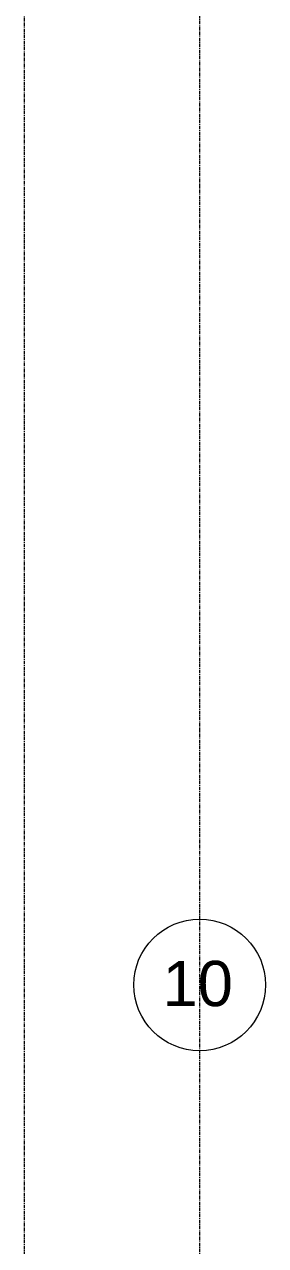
# Model space of a CAD drawing. Header units: millimetres. Extents: x 2659630 to 6742168, y -2425387 to -732288.
# Drawn here: x 3964511 to 3965426, y -1148571 to -1143931 of the extents above; entities that cross this region are included whole.
import ezdxf

# ---------------------------------------------------------------- set-up
doc = ezdxf.new("R2010")
doc.units = ezdxf.units.MM
doc.linetypes.add('Grid Line', pattern=[22.224999999999994, 12.7, -3.174999999999999, 3.174999999999999, -3.174999999999999])
doc.layers.add('S-GRID', color=1, linetype='Continuous', lineweight=9)
doc.layers.add('S-GRID-IDEN', color=1, linetype='Continuous', lineweight=9)
doc.styles.add('Arial', font='arial.ttf', dxfattribs={"height": 123})

msp = doc.modelspace()

# ---------------------------------------------------------------- linework, layer by layer
at = {"layer": 'S-GRID', "linetype": 'Grid Line'}
for p, q in [((3964510.646450163, -1170742.970548767), (3964510.646450163, -1131087.559461655)), ((3965175.646450163, -1154775.208694978), (3965175.646450163, -1131087.559461655))]:
    msp.add_line(p, q, dxfattribs=at)
at = {"layer": 'S-GRID-IDEN'}
msp.add_circle((3965175.646450163, -1147580.813245523), 250.0000000000001, dxfattribs=at)

# ---------------------------------------------------------------- texts
at = {"layer": 'S-GRID-IDEN', "style": 'Arial'}
msp.add_text('10', height=172.1182634730538, dxfattribs=at).set_placement((3965034.521231528, -1147661.5260814))

doc.saveas('drawing.dxf')
